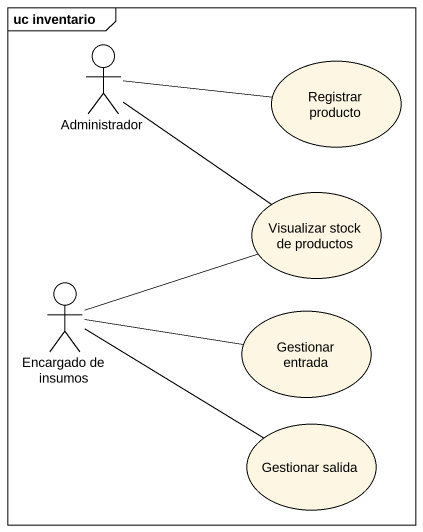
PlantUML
@startuml
mainframe uc inventario
actor Administrador
usecase "Registrar producto" as Registrar_producto
usecase "Visualizar stock de productos" as Visualizar_stock_de
actor "Encargado de insumos" as Encargado_de_insumos
usecase "Gestionar entrada" as Gestionar_entrada
usecase "Gestionar salida" as Gestionar_salida
Administrador -right- Registrar_producto
Administrador -- Visualizar_stock_de
Encargado_de_insumos -right- Visualizar_stock_de
Encargado_de_insumos -right- Gestionar_entrada
Encargado_de_insumos -right- Gestionar_salida
@enduml
